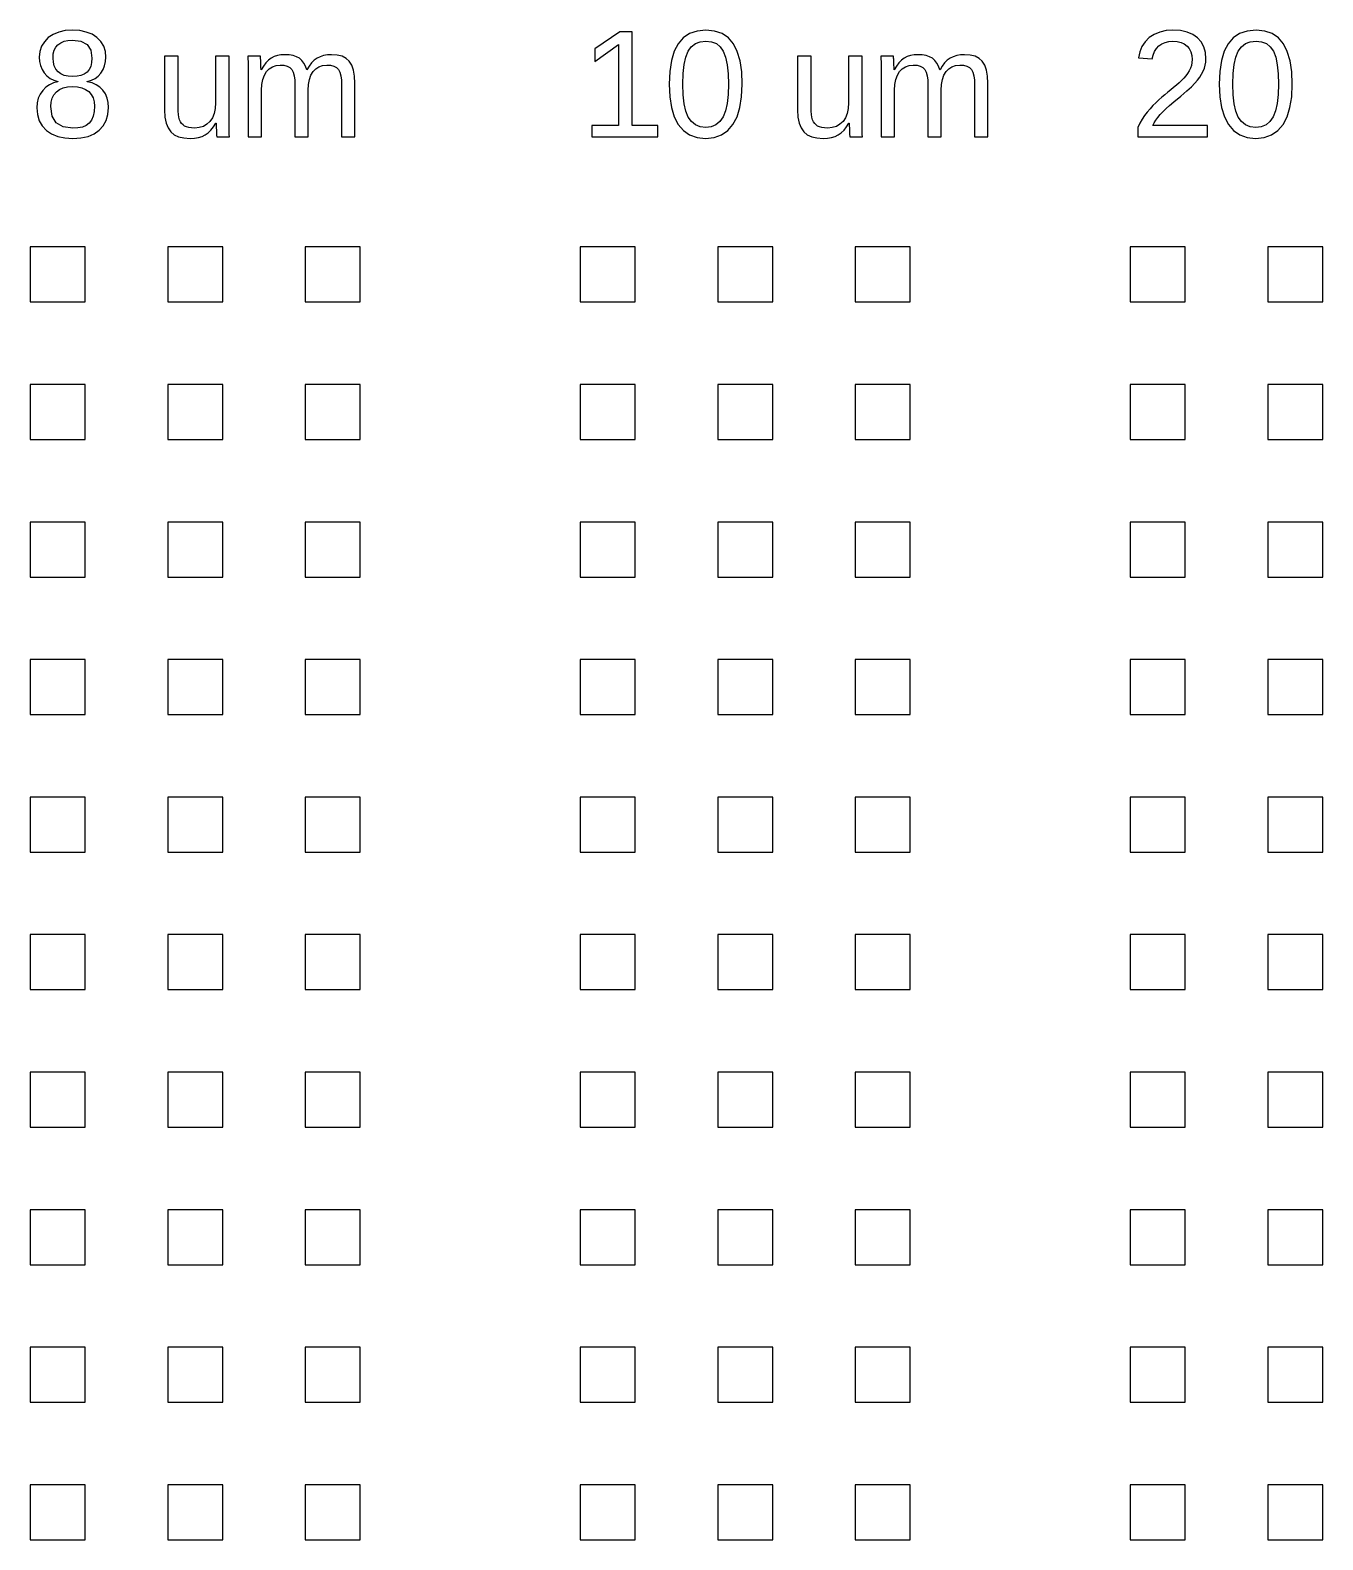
# Model space of a CAD drawing. Header units: metres. Extents: x -21500 to 21500, y -23900 to 23900.
# Drawn here: x -9600 to -4900, y -5800 to -312 of the extents above; entities that cross this region are included whole.
import ezdxf

# ---------------------------------------------------------------- set-up
doc = ezdxf.new("R2010")
doc.units = ezdxf.units.M

msp = doc.modelspace()

# ---------------------------------------------------------------- linework, layer by layer
for p, q in [((-9516.47, -327.328), (-9534.22, -339.196)), ((-9495.93, -318.85), (-9516.47, -327.328)), ((-9472.59, -313.764), (-9495.93, -318.85)), ((-9446.46, -312.068), (-9472.59, -313.764)), ((-9419.73, -313.73), (-9446.46, -312.068)), ((-9395.96, -318.715), (-9419.73, -313.73)), ((-9375.17, -327.023), (-9395.96, -318.715)), ((-9357.34, -338.654), (-9375.17, -327.023)), ((-7456.22, -317.765), (-7546.56, -379.888)), ((-7411.19, -317.765), (-7456.22, -317.765)), ((-7411.19, -658.494), (-7411.19, -317.765)), ((-7202.95, -324.344), (-7226.01, -339.688)), ((-7175.22, -315.137), (-7202.95, -324.344)), ((-7142.82, -312.068), (-7175.22, -315.137)), ((-7111.26, -315.171), (-7142.82, -312.068)), ((-7084.13, -324.479), (-7111.26, -315.171)), ((-7061.41, -339.993), (-7084.13, -324.479)), ((-5513.01, -327.328), (-5530.96, -339.196)), ((-5492.67, -318.85), (-5513.01, -327.328)), ((-5469.95, -313.764), (-5492.67, -318.85)), ((-5444.83, -312.068), (-5469.95, -313.764)), ((-5417.61, -313.772), (-5444.83, -312.068)), ((-5393.72, -318.884), (-5417.61, -313.772)), ((-5373.18, -327.404), (-5393.72, -318.884)), ((-5355.98, -339.332), (-5373.18, -327.404)), ((-5202.95, -324.344), (-5226.01, -339.688)), ((-5175.22, -315.137), (-5202.95, -324.344)), ((-5142.82, -312.068), (-5175.22, -315.137)), ((-5111.26, -315.171), (-5142.82, -312.068)), ((-5084.13, -324.479), (-5111.26, -315.171)), ((-5061.41, -339.993), (-5084.13, -324.479)), ((-9558.73, -370.461), (-9564.86, -389.196)), ((-9548.52, -353.794), (-9558.73, -370.461)), ((-9534.22, -339.196), (-9548.52, -353.794)), ((-9512.48, -384.975), (-9506.84, -373.835)), ((-9506.84, -373.835), (-9498.95, -364.696)), ((-9498.95, -364.696), (-9488.9, -357.575)), ((-9488.9, -357.575), (-9476.8, -352.488)), ((-9476.8, -352.488), (-9462.66, -349.436)), ((-9462.66, -349.436), (-9446.46, -348.419)), ((-9446.46, -348.419), (-9415.36, -352.471)), ((-9415.36, -352.471), (-9393.15, -364.628)), ((-9393.15, -364.628), (-9379.82, -384.89)), ((-9343.04, -353.116), (-9357.34, -338.654)), ((-9332.82, -369.919), (-9343.04, -353.116)), ((-9326.69, -389.061), (-9332.82, -369.919)), ((-7546.56, -426.006), (-7460.29, -364.425)), ((-7546.56, -379.888), (-7546.56, -426.006)), ((-7460.29, -364.425), (-7460.29, -658.494)), ((-7244.42, -361.17), (-7258.48, -388.807)), ((-7226.01, -339.688), (-7244.42, -361.17)), ((-7207.52, -388.298), (-7196.11, -372.275)), ((-7196.11, -372.275), (-7181.52, -360.831)), ((-7181.52, -360.831), (-7163.75, -353.964)), ((-7163.75, -353.964), (-7142.82, -351.675)), ((-7142.82, -351.675), (-7122.4, -353.998)), ((-7122.4, -353.998), (-7105.08, -360.967)), ((-7105.08, -360.967), (-7090.86, -372.581)), ((-7090.86, -372.581), (-7079.75, -388.841)), ((-7043.13, -361.713), (-7061.41, -339.993)), ((-7029.06, -389.519), (-7043.13, -361.713)), ((-5557.44, -371.004), (-5565.42, -390.417)), ((-5545.96, -353.93), (-5557.44, -371.004)), ((-5530.96, -339.196), (-5545.96, -353.93)), ((-5512.27, -389.553), (-5505.3, -378.507)), ((-5505.3, -378.507), (-5496.24, -369.173)), ((-5496.24, -369.173), (-5485.44, -361.755)), ((-5485.44, -361.755), (-5473.28, -356.456)), ((-5473.28, -356.456), (-5459.74, -353.277)), ((-5459.74, -353.277), (-5444.83, -352.217)), ((-5444.83, -352.217), (-5429.31, -353.302)), ((-5429.31, -353.302), (-5415.6, -356.558)), ((-5415.6, -356.558), (-5403.68, -361.983)), ((-5403.68, -361.983), (-5393.56, -369.579)), ((-5393.56, -369.579), (-5385.48, -379.142)), ((-5385.48, -379.142), (-5379.72, -390.468)), ((-5342.39, -354.396), (-5355.98, -339.332)), ((-5332.69, -372.326), (-5342.39, -354.396)), ((-5326.86, -393.121), (-5332.69, -372.326)), ((-5244.42, -361.17), (-5258.48, -388.807)), ((-5226.01, -339.688), (-5244.42, -361.17)), ((-5207.52, -388.298), (-5196.11, -372.275)), ((-5196.11, -372.275), (-5181.52, -360.831)), ((-5181.52, -360.831), (-5163.75, -353.964)), ((-5163.75, -353.964), (-5142.82, -351.675)), ((-5142.82, -351.675), (-5122.4, -353.998)), ((-5122.4, -353.998), (-5105.08, -360.967)), ((-5105.08, -360.967), (-5090.86, -372.581)), ((-5090.86, -372.581), (-5079.75, -388.841)), ((-5043.13, -361.713), (-5061.41, -339.993)), ((-5029.06, -389.519), (-5043.13, -361.713)), ((-9564.86, -389.196), (-9566.9, -410)), ((-9566.9, -410), (-9565.78, -425.887)), ((-9565.78, -425.887), (-9562.39, -440.723)), ((-9516.99, -413.256), (-9515.86, -398.115)), ((-9515.83, -428.694), (-9516.99, -413.256)), ((-9515.86, -398.115), (-9512.48, -384.975)), ((-9512.34, -442.181), (-9515.83, -428.694)), ((-9376.51, -429.796), (-9379.89, -443.877)), ((-9379.82, -384.89), (-9375.38, -413.256)), ((-9375.38, -413.256), (-9376.51, -429.796)), ((-9329.19, -441.266), (-9325.79, -426.43)), ((-9324.65, -410.543), (-9326.69, -389.061)), ((-9325.79, -426.43), (-9324.65, -410.543)), ((-9062.35, -406.474), (-9111.45, -406.474)), ((-9111.45, -406.474), (-9111.45, -602.067)), ((-9062.35, -592.573), (-9062.35, -406.474)), ((-8877.07, -406.474), (-8925.9, -406.474)), ((-8925.9, -406.474), (-8925.9, -576.567)), ((-8877.07, -637.334), (-8877.07, -406.474)), ((-8762.79, -406.474), (-8808.91, -406.474)), ((-8808.91, -406.474), (-8808.2, -414.663)), ((-8808.2, -414.663), (-8807.69, -427.837)), ((-8807.69, -427.837), (-8807.38, -445.996)), ((-8762.65, -407.44), (-8762.79, -406.474)), ((-8762.52, -408.983), (-8762.65, -407.44)), ((-8762.38, -411.102), (-8762.52, -408.983)), ((-8762.25, -413.798), (-8762.38, -411.102)), ((-8762.1, -416.892), (-8762.25, -413.798)), ((-8761.94, -420.207), (-8762.1, -416.892)), ((-8761.76, -423.742), (-8761.94, -420.207)), ((-8761.57, -427.498), (-8761.76, -423.742)), ((-8761.36, -432.22), (-8761.57, -427.498)), ((-8761.13, -438.654), (-8761.36, -432.22)), ((-8760.88, -446.801), (-8761.13, -438.654)), ((-8742.92, -430.211), (-8751.65, -442.249)), ((-8733.61, -420.546), (-8742.92, -430.211)), ((-8723.73, -413.256), (-8733.61, -420.546)), ((-8712.99, -407.915), (-8723.73, -413.256)), ((-8701.14, -404.1), (-8712.99, -407.915)), ((-8705.96, -440.248), (-8691.17, -438.756)), ((-8688.17, -401.811), (-8701.14, -404.1)), ((-8691.17, -438.756), (-8677.15, -439.773)), ((-8674.08, -401.048), (-8688.17, -401.811)), ((-8658.27, -401.879), (-8674.08, -401.048)), ((-8644.21, -404.371), (-8658.27, -401.879)), ((-8631.89, -408.525), (-8644.21, -404.371)), ((-8621.32, -414.341), (-8631.89, -408.525)), ((-8612.36, -421.971), (-8621.32, -414.341)), ((-8604.87, -431.568), (-8612.36, -421.971)), ((-8598.86, -443.131), (-8604.87, -431.568)), ((-8576.72, -431.228), (-8585.52, -442.91)), ((-8567.14, -421.615), (-8576.72, -431.228)), ((-8556.75, -414.07), (-8567.14, -421.615)), ((-8545.4, -408.373), (-8556.75, -414.07)), ((-8532.91, -404.304), (-8545.4, -408.373)), ((-8536.74, -440.24), (-8521.62, -438.756)), ((-8519.29, -401.862), (-8532.91, -404.304)), ((-8521.62, -438.756), (-8507.6, -439.773)), ((-8504.53, -401.048), (-8519.29, -401.862)), ((-8483.8, -402.557), (-8504.53, -401.048)), ((-8466.11, -407.084), (-8483.8, -402.557)), ((-8451.45, -414.629), (-8466.11, -407.084)), ((-8439.83, -425.192), (-8451.45, -414.629)), ((-8430.99, -439.197), (-8439.83, -425.192)), ((-7268.53, -422.615), (-7274.56, -462.595)), ((-7258.48, -388.807), (-7268.53, -422.615)), ((-7225.96, -469.784), (-7222.27, -436.722)), ((-7222.27, -436.722), (-7216.13, -409.56)), ((-7216.13, -409.56), (-7207.52, -388.298)), ((-7079.75, -388.841), (-7071.38, -410.272)), ((-7071.38, -410.272), (-7065.41, -437.4)), ((-7065.41, -437.4), (-7061.82, -470.225)), ((-7019.02, -423.294), (-7029.06, -389.519)), ((-7012.99, -463.036), (-7019.02, -423.294)), ((-6760.62, -406.474), (-6809.72, -406.474)), ((-6809.72, -406.474), (-6809.72, -602.067)), ((-6760.62, -592.573), (-6760.62, -406.474)), ((-6575.33, -406.474), (-6624.16, -406.474)), ((-6624.16, -406.474), (-6624.16, -576.567)), ((-6575.33, -637.334), (-6575.33, -406.474)), ((-6461.06, -406.474), (-6507.18, -406.474)), ((-6507.18, -406.474), (-6506.46, -414.663)), ((-6506.46, -414.663), (-6505.95, -427.837)), ((-6505.95, -427.837), (-6505.65, -445.996)), ((-6460.92, -407.44), (-6461.06, -406.474)), ((-6460.79, -408.983), (-6460.92, -407.44)), ((-6460.65, -411.102), (-6460.79, -408.983)), ((-6460.52, -413.798), (-6460.65, -411.102)), ((-6460.37, -416.892), (-6460.52, -413.798)), ((-6460.21, -420.207), (-6460.37, -416.892)), ((-6460.03, -423.742), (-6460.21, -420.207)), ((-6459.84, -427.498), (-6460.03, -423.742)), ((-6459.62, -432.22), (-6459.84, -427.498)), ((-6459.4, -438.654), (-6459.62, -432.22)), ((-6459.15, -446.801), (-6459.4, -438.654)), ((-6441.19, -430.211), (-6449.92, -442.249)), ((-6431.88, -420.546), (-6441.19, -430.211)), ((-6421.99, -413.256), (-6431.88, -420.546)), ((-6411.26, -407.915), (-6421.99, -413.256)), ((-6399.41, -404.1), (-6411.26, -407.915)), ((-6404.22, -440.248), (-6389.44, -438.756)), ((-6386.44, -401.811), (-6399.41, -404.1)), ((-6389.44, -438.756), (-6375.42, -439.773)), ((-6372.35, -401.048), (-6386.44, -401.811)), ((-6356.54, -401.879), (-6372.35, -401.048)), ((-6342.47, -404.371), (-6356.54, -401.879)), ((-6330.16, -408.525), (-6342.47, -404.371)), ((-6319.58, -414.341), (-6330.16, -408.525)), ((-6310.62, -421.971), (-6319.58, -414.341)), ((-6303.14, -431.568), (-6310.62, -421.971)), ((-6297.13, -443.131), (-6303.14, -431.568)), ((-6274.99, -431.228), (-6283.78, -442.91)), ((-6265.4, -421.615), (-6274.99, -431.228)), ((-6255.02, -414.07), (-6265.4, -421.615)), ((-6243.67, -408.373), (-6255.02, -414.07)), ((-6231.18, -404.304), (-6243.67, -408.373)), ((-6235, -440.24), (-6219.89, -438.756)), ((-6217.56, -401.862), (-6231.18, -404.304)), ((-6219.89, -438.756), (-6205.87, -439.773)), ((-6202.8, -401.048), (-6217.56, -401.862)), ((-6182.07, -402.557), (-6202.8, -401.048)), ((-6164.38, -407.084), (-6182.07, -402.557)), ((-6149.72, -414.629), (-6164.38, -407.084)), ((-6138.1, -425.192), (-6149.72, -414.629)), ((-6129.26, -439.197), (-6138.1, -425.192)), ((-5565.42, -390.417), (-5569.89, -412.171)), ((-5569.89, -412.171), (-5519.97, -416.782)), ((-5519.97, -416.782), (-5517.17, -402.311)), ((-5517.17, -402.311), (-5512.27, -389.553)), ((-5379.72, -390.468), (-5376.26, -403.557)), ((-5375.78, -429.77), (-5377.79, -440.519)), ((-5376.26, -403.557), (-5375.11, -418.41)), ((-5375.11, -418.41), (-5375.78, -429.77)), ((-5330.64, -449.997), (-5327.46, -438.959)), ((-5327.46, -438.959), (-5325.56, -427.888)), ((-5324.92, -416.782), (-5326.86, -393.121)), ((-5325.56, -427.888), (-5324.92, -416.782)), ((-5268.53, -422.615), (-5274.56, -462.595)), ((-5258.48, -388.807), (-5268.53, -422.615)), ((-5225.96, -469.784), (-5222.27, -436.722)), ((-5222.27, -436.722), (-5216.13, -409.56)), ((-5216.13, -409.56), (-5207.52, -388.298)), ((-5079.75, -388.841), (-5071.38, -410.272)), ((-5071.38, -410.272), (-5065.41, -437.4)), ((-5065.41, -437.4), (-5061.82, -470.225)), ((-5019.02, -423.294), (-5029.06, -389.519)), ((-5012.99, -463.036), (-5019.02, -423.294)), ((-9562.39, -440.723), (-9556.76, -454.507)), ((-9556.76, -454.507), (-9548.86, -467.241)), ((-9548.86, -467.241), (-9539.02, -478.38)), ((-9539.02, -478.38), (-9527.53, -487.384)), ((-9527.53, -487.384), (-9514.4, -494.25)), ((-9506.54, -453.719), (-9512.34, -442.181)), ((-9498.41, -463.307), (-9506.54, -453.719)), ((-9488.16, -470.843), (-9498.41, -463.307)), ((-9475.99, -476.227), (-9488.16, -470.843)), ((-9461.91, -479.456), (-9475.99, -476.227)), ((-9445.91, -480.533), (-9461.91, -479.456)), ((-9429.71, -479.541), (-9445.91, -480.533)), ((-9415.56, -476.566), (-9429.71, -479.541)), ((-9403.47, -471.607), (-9415.56, -476.566)), ((-9393.42, -464.664), (-9403.47, -471.607)), ((-9385.53, -455.5), (-9393.42, -464.664)), ((-9379.89, -443.877), (-9385.53, -455.5)), ((-9377.57, -494.183), (-9364.32, -487.655)), ((-9364.32, -487.655), (-9352.74, -478.856)), ((-9352.74, -478.856), (-9342.83, -467.784)), ((-9342.83, -467.784), (-9334.87, -455.05)), ((-9334.87, -455.05), (-9329.19, -441.266)), ((-8807.38, -445.996), (-8807.28, -469.14)), ((-8807.28, -469.14), (-8807.28, -700)), ((-8760.62, -456.661), (-8760.88, -446.801)), ((-8759.81, -456.661), (-8760.62, -456.661)), ((-8751.65, -442.249), (-8759.81, -456.661)), ((-8757.58, -509.425), (-8754.18, -491.385)), ((-8754.18, -491.385), (-8748.5, -475.786)), ((-8748.5, -475.786), (-8740.54, -462.629)), ((-8740.54, -462.629), (-8730.64, -452.185)), ((-8730.64, -452.185), (-8719.11, -444.724)), ((-8719.11, -444.724), (-8705.96, -440.248)), ((-8677.15, -439.773), (-8665.47, -442.825)), ((-8665.47, -442.825), (-8656.13, -447.912)), ((-8656.13, -447.912), (-8649.12, -455.033)), ((-8649.12, -455.033), (-8644.02, -464.816)), ((-8644.02, -464.816), (-8640.37, -477.889)), ((-8640.37, -477.889), (-8638.19, -494.25)), ((-8594.32, -456.661), (-8598.86, -443.131)), ((-8593.51, -456.661), (-8594.32, -456.661)), ((-8585.52, -442.91), (-8593.51, -456.661)), ((-8588.06, -509.315), (-8584.73, -491.215)), ((-8584.73, -491.215), (-8579.17, -475.608)), ((-8579.17, -475.608), (-8571.4, -462.493)), ((-8571.4, -462.493), (-8561.63, -452.108)), ((-8561.63, -452.108), (-8550.07, -444.69)), ((-8550.07, -444.69), (-8536.74, -440.24)), ((-8507.6, -439.773), (-8495.92, -442.825)), ((-8495.92, -442.825), (-8486.57, -447.912)), ((-8486.57, -447.912), (-8479.57, -455.033)), ((-8479.57, -455.033), (-8474.47, -464.816)), ((-8474.47, -464.816), (-8470.82, -477.889)), ((-8470.82, -477.889), (-8468.64, -494.25)), ((-8424.67, -457.068), (-8430.99, -439.197)), ((-8420.88, -478.804), (-8424.67, -457.068)), ((-8419.62, -504.406), (-8420.88, -478.804)), ((-7274.56, -462.595), (-7276.56, -508.747)), ((-7227.19, -508.747), (-7225.96, -469.784)), ((-7061.82, -470.225), (-7060.63, -508.747)), ((-7010.98, -508.747), (-7012.99, -463.036)), ((-6505.65, -445.996), (-6505.55, -469.14)), ((-6505.55, -469.14), (-6505.55, -700)), ((-6458.89, -456.661), (-6459.15, -446.801)), ((-6458.07, -456.661), (-6458.89, -456.661)), ((-6449.92, -442.249), (-6458.07, -456.661)), ((-6455.85, -509.425), (-6452.44, -491.385)), ((-6452.44, -491.385), (-6446.76, -475.786)), ((-6446.76, -475.786), (-6438.81, -462.629)), ((-6438.81, -462.629), (-6428.91, -452.185)), ((-6428.91, -452.185), (-6417.38, -444.724)), ((-6417.38, -444.724), (-6404.22, -440.248)), ((-6375.42, -439.773), (-6363.74, -442.825)), ((-6363.74, -442.825), (-6354.39, -447.912)), ((-6354.39, -447.912), (-6347.39, -455.033)), ((-6347.39, -455.033), (-6342.29, -464.816)), ((-6342.29, -464.816), (-6338.64, -477.889)), ((-6338.64, -477.889), (-6336.45, -494.25)), ((-6292.59, -456.661), (-6297.13, -443.131)), ((-6291.78, -456.661), (-6292.59, -456.661)), ((-6283.78, -442.91), (-6291.78, -456.661)), ((-6286.33, -509.315), (-6283, -491.215)), ((-6283, -491.215), (-6277.44, -475.608)), ((-6277.44, -475.608), (-6269.67, -462.493)), ((-6269.67, -462.493), (-6259.89, -452.108)), ((-6259.89, -452.108), (-6248.34, -444.69)), ((-6248.34, -444.69), (-6235, -440.24)), ((-6205.87, -439.773), (-6194.18, -442.825)), ((-6194.18, -442.825), (-6184.84, -447.912)), ((-6184.84, -447.912), (-6177.84, -455.033)), ((-6177.84, -455.033), (-6172.74, -464.816)), ((-6172.74, -464.816), (-6169.09, -477.889)), ((-6169.09, -477.889), (-6166.9, -494.25)), ((-6122.94, -457.068), (-6129.26, -439.197)), ((-6119.15, -478.804), (-6122.94, -457.068)), ((-6117.89, -504.406), (-6119.15, -478.804)), ((-5405.64, -486.942), (-5413.9, -495.454)), ((-5398.2, -478.227), (-5405.64, -486.942)), ((-5391.6, -469.309), (-5398.2, -478.227)), ((-5385.82, -460.187), (-5391.6, -469.309)), ((-5381.14, -450.658), (-5385.82, -460.187)), ((-5377.79, -440.519), (-5381.14, -450.658)), ((-5355.92, -493.962), (-5347.74, -482.975)), ((-5347.74, -482.975), (-5340.8, -471.988)), ((-5340.8, -471.988), (-5335.09, -461.001)), ((-5335.09, -461.001), (-5330.64, -449.997)), ((-5274.56, -462.595), (-5276.56, -508.747)), ((-5227.19, -508.747), (-5225.96, -469.784)), ((-5061.82, -470.225), (-5060.63, -508.747)), ((-5010.98, -508.747), (-5012.99, -463.036)), ((-9563.8, -544.488), (-9570.5, -559.476)), ((-9554.43, -530.992), (-9563.8, -544.488)), ((-9542.96, -519.496), (-9554.43, -530.992)), ((-9530.01, -510.51), (-9542.96, -519.496)), ((-9515.56, -504.033), (-9530.01, -510.51)), ((-9520.18, -559.578), (-9513.65, -547.159)), ((-9499.63, -500.066), (-9515.56, -504.033)), ((-9514.4, -494.25), (-9499.63, -498.981)), ((-9513.65, -547.159), (-9504.51, -536.553)), ((-9504.51, -536.553), (-9493.05, -528.067)), ((-9499.63, -498.981), (-9499.63, -500.066)), ((-9493.05, -528.067), (-9479.55, -522.005)), ((-9479.55, -522.005), (-9464.02, -518.368)), ((-9464.02, -518.368), (-9446.46, -517.156)), ((-9446.46, -517.156), (-9428.4, -518.284)), ((-9428.4, -518.284), (-9412.48, -521.666)), ((-9412.48, -521.666), (-9398.69, -527.304)), ((-9398.69, -527.304), (-9387.04, -535.197)), ((-9392.47, -498.438), (-9377.57, -494.183)), ((-9392.47, -499.523), (-9392.47, -498.438)), ((-9375.18, -503.702), (-9392.47, -499.523)), ((-9387.04, -535.197), (-9377.79, -545.311)), ((-9377.79, -545.311), (-9371.17, -557.612)), ((-9359.92, -510.273), (-9375.18, -503.702)), ((-9346.69, -519.233), (-9359.92, -510.273)), ((-9335.5, -530.585), (-9346.69, -519.233)), ((-9326.6, -543.92), (-9335.5, -530.585)), ((-9320.24, -558.832), (-9326.6, -543.92)), ((-8758.72, -529.907), (-8757.58, -509.425)), ((-8758.72, -700), (-8758.72, -529.907)), ((-8638.19, -494.25), (-8637.46, -513.901)), ((-8637.46, -513.901), (-8637.46, -700)), ((-8589.17, -529.907), (-8588.06, -509.315)), ((-8589.17, -700), (-8589.17, -529.907)), ((-8468.64, -494.25), (-8467.91, -513.901)), ((-8467.91, -513.901), (-8467.91, -700)), ((-8419.62, -700), (-8419.62, -504.406)), ((-7276.56, -508.747), (-7274.5, -554.017)), ((-7225.95, -546.709), (-7227.19, -508.747)), ((-7222.21, -579.212), (-7225.95, -546.709)), ((-7061.88, -546.048), (-7065.64, -578.195)), ((-7060.63, -508.747), (-7061.88, -546.048)), ((-7013.09, -553.797), (-7010.98, -508.747)), ((-6456.99, -529.907), (-6455.85, -509.425)), ((-6456.99, -700), (-6456.99, -529.907)), ((-6336.45, -494.25), (-6335.73, -513.901)), ((-6335.73, -513.901), (-6335.73, -700)), ((-6287.44, -529.907), (-6286.33, -509.315)), ((-6287.44, -700), (-6287.44, -529.907)), ((-6166.9, -494.25), (-6166.17, -513.901)), ((-6166.17, -513.901), (-6166.17, -700)), ((-6117.89, -700), (-6117.89, -504.406)), ((-5474.5, -546.624), (-5485.41, -555.924)), ((-5463.64, -537.681), (-5474.5, -546.624)), ((-5452.83, -529.093), (-5463.64, -537.681)), ((-5442.31, -520.683), (-5452.83, -529.093)), ((-5432.31, -512.273), (-5442.31, -520.683)), ((-5422.84, -503.864), (-5432.31, -512.273)), ((-5413.9, -495.454), (-5422.84, -503.864)), ((-5416.05, -551.49), (-5394.57, -532.959)), ((-5394.57, -532.959), (-5377.67, -517.445)), ((-5377.67, -517.445), (-5365.34, -504.949)), ((-5365.34, -504.949), (-5355.92, -493.962)), ((-5276.56, -508.747), (-5274.5, -554.017)), ((-5225.95, -546.709), (-5227.19, -508.747)), ((-5222.21, -579.212), (-5225.95, -546.709)), ((-5061.88, -546.048), (-5065.64, -578.195)), ((-5060.63, -508.747), (-5061.88, -546.048)), ((-5013.09, -553.797), (-5010.98, -508.747)), ((-9574.52, -575.957), (-9575.86, -593.929)), ((-9575.86, -593.929), (-9573.69, -619.124)), ((-9570.5, -559.476), (-9574.52, -575.957)), ((-9525.4, -589.86), (-9524.09, -573.812)), ((-9520.36, -624.398), (-9525.4, -589.86)), ((-9524.09, -573.812), (-9520.18, -559.578)), ((-9371.17, -557.612), (-9367.21, -572.1)), ((-9367.21, -572.1), (-9365.88, -588.775)), ((-9365.88, -588.775), (-9367.1, -608.248)), ((-9316.43, -575.32), (-9320.24, -558.832)), ((-9317.26, -618.378), (-9315.16, -593.386)), ((-9315.16, -593.386), (-9316.43, -575.32)), ((-9111.45, -602.067), (-9110.06, -627.78)), ((-9062, -606.273), (-9062.35, -592.573)), ((-8927.17, -596.828), (-8930.98, -614.75)), ((-8925.9, -576.567), (-8927.17, -596.828)), ((-7274.5, -554.017), (-7268.29, -593.523)), ((-7268.29, -593.523), (-7257.95, -627.263)), ((-7215.98, -606.255), (-7222.21, -579.212)), ((-7065.64, -578.195), (-7071.92, -605.187)), ((-7029.98, -626.907), (-7019.42, -593.183)), ((-7019.42, -593.183), (-7013.09, -553.797)), ((-6809.72, -602.067), (-6808.32, -627.78)), ((-6760.26, -606.273), (-6760.62, -592.573)), ((-6625.44, -596.828), (-6629.25, -614.75)), ((-6624.16, -576.567), (-6625.44, -596.828)), ((-5528.19, -597.676), (-5538.28, -609.528)), ((-5517.84, -586.401), (-5528.19, -597.676)), ((-5507.23, -575.702), (-5517.84, -586.401)), ((-5496.37, -565.58), (-5507.23, -575.702)), ((-5485.41, -555.924), (-5496.37, -565.58)), ((-5481.74, -608.468), (-5470.12, -597.286)), ((-5470.12, -597.286), (-5456.92, -585.477)), ((-5456.92, -585.477), (-5442.11, -573.04)), ((-5442.11, -573.04), (-5416.05, -551.49)), ((-5274.5, -554.017), (-5268.29, -593.523)), ((-5268.29, -593.523), (-5257.95, -627.263)), ((-5215.98, -606.255), (-5222.21, -579.212)), ((-5065.64, -578.195), (-5071.92, -605.187)), ((-5029.98, -626.907), (-5019.42, -593.183)), ((-5019.42, -593.183), (-5013.09, -553.797)), ((-9573.69, -619.124), (-9567.21, -641.268)), ((-9567.21, -641.268), (-9556.4, -660.359)), ((-9505.26, -649.067), (-9520.36, -624.398)), ((-9480.08, -663.869), (-9505.26, -649.067)), ((-9396.45, -658.045), (-9410.04, -664.022)), ((-9385.42, -649.678), (-9396.45, -658.045)), ((-9376.87, -638.699), (-9385.42, -649.678)), ((-9370.77, -624.889), (-9376.87, -638.699)), ((-9367.1, -608.248), (-9370.77, -624.889)), ((-9334.08, -659.613), (-9323.56, -640.454)), ((-9323.56, -640.454), (-9317.26, -618.378)), ((-9110.06, -627.78), (-9105.86, -649.576)), ((-9105.86, -649.576), (-9098.86, -667.455)), ((-9060.93, -618.345), (-9062, -606.273)), ((-9059.15, -628.789), (-9060.93, -618.345)), ((-9056.66, -637.606), (-9059.15, -628.789)), ((-9053.38, -645.049), (-9056.66, -637.606)), ((-9049.26, -651.373), (-9053.38, -645.049)), ((-9044.29, -656.579), (-9049.26, -651.373)), ((-9038.48, -660.665), (-9044.29, -656.579)), ((-8957.35, -654.137), (-8970.32, -661.682)), ((-8946.24, -643.574), (-8957.35, -654.137)), ((-8937.34, -630.332), (-8946.24, -643.574)), ((-8930.98, -614.75), (-8937.34, -630.332)), ((-8933.28, -663.894), (-8924.54, -649.813)), ((-8924.54, -649.813), (-8923.73, -649.813)), ((-8923.73, -649.813), (-8923.46, -659.672)), ((-8876.97, -660.478), (-8877.07, -637.334)), ((-7460.29, -658.494), (-7557.68, -658.494)), ((-7557.68, -658.494), (-7557.68, -700)), ((-7318.14, -658.494), (-7411.19, -658.494)), ((-7318.14, -700), (-7318.14, -658.494)), ((-7257.95, -627.263), (-7243.47, -655.239)), ((-7243.47, -655.239), (-7224.87, -677.196)), ((-7207.25, -627.839), (-7215.98, -606.255)), ((-7195.82, -644.336), (-7207.25, -627.839)), ((-7181.45, -656.12), (-7195.82, -644.336)), ((-7164.14, -663.19), (-7181.45, -656.12)), ((-7106.54, -655.917), (-7123.78, -663.139)), ((-7092.18, -643.878), (-7106.54, -655.917)), ((-7080.7, -627.025), (-7092.18, -643.878)), ((-7071.92, -605.187), (-7080.7, -627.025)), ((-7063.65, -677.043), (-7044.76, -654.968)), ((-7044.76, -654.968), (-7029.98, -626.907)), ((-6808.32, -627.78), (-6804.13, -649.576)), ((-6804.13, -649.576), (-6797.13, -667.455)), ((-6759.2, -618.345), (-6760.26, -606.273)), ((-6757.42, -628.789), (-6759.2, -618.345)), ((-6754.92, -637.606), (-6757.42, -628.789)), ((-6751.65, -645.049), (-6754.92, -637.606)), ((-6747.53, -651.373), (-6751.65, -645.049)), ((-6742.56, -656.579), (-6747.53, -651.373)), ((-6736.75, -660.665), (-6742.56, -656.579)), ((-6655.62, -654.137), (-6668.59, -661.682)), ((-6644.51, -643.574), (-6655.62, -654.137)), ((-6635.61, -630.332), (-6644.51, -643.574)), ((-6629.25, -614.75), (-6635.61, -630.332)), ((-6631.55, -663.894), (-6622.81, -649.813)), ((-6622.81, -649.813), (-6621.99, -649.813)), ((-6621.99, -649.813), (-6621.73, -659.672)), ((-6575.23, -660.478), (-6575.33, -637.334)), ((-5564.76, -650.143), (-5572.06, -665.547)), ((-5556.7, -635.672), (-5564.76, -650.143)), ((-5547.87, -622.134), (-5556.7, -635.672)), ((-5538.28, -609.528), (-5547.87, -622.134)), ((-5518.34, -658.494), (-5513.63, -648.906)), ((-5318.95, -658.494), (-5518.34, -658.494)), ((-5513.63, -648.906), (-5507.63, -639.131)), ((-5507.63, -639.131), (-5500.34, -629.17)), ((-5500.34, -629.17), (-5491.76, -619.023)), ((-5491.76, -619.023), (-5481.74, -608.468)), ((-5318.95, -700), (-5318.95, -658.494)), ((-5257.95, -627.263), (-5243.47, -655.239)), ((-5243.47, -655.239), (-5224.87, -677.196)), ((-5207.25, -627.839), (-5215.98, -606.255)), ((-5195.82, -644.336), (-5207.25, -627.839)), ((-5181.45, -656.12), (-5195.82, -644.336)), ((-5164.14, -663.19), (-5181.45, -656.12)), ((-5106.54, -655.917), (-5123.78, -663.139)), ((-5092.18, -643.878), (-5106.54, -655.917)), ((-5080.7, -627.025), (-5092.18, -643.878)), ((-5071.92, -605.187), (-5080.7, -627.025)), ((-5063.65, -677.043), (-5044.76, -654.968)), ((-5044.76, -654.968), (-5029.98, -626.907)), ((-9556.4, -660.359), (-9541.27, -676.399)), ((-9541.27, -676.399), (-9522.3, -689.098)), ((-9522.3, -689.098), (-9500, -698.169)), ((-9500, -698.169), (-9474.35, -703.612)), ((-9444.83, -668.803), (-9480.08, -663.869)), ((-9474.35, -703.612), (-9445.37, -705.426)), ((-9445.37, -705.426), (-9415.73, -703.578)), ((-9426.16, -667.608), (-9444.83, -668.803)), ((-9410.04, -664.022), (-9426.16, -667.608)), ((-9415.73, -703.578), (-9389.76, -698.034)), ((-9389.76, -698.034), (-9367.44, -688.793)), ((-9367.44, -688.793), (-9348.79, -675.856)), ((-9348.79, -675.856), (-9334.08, -659.613)), ((-9098.86, -667.455), (-9089.07, -681.418)), ((-9089.07, -681.418), (-9076.26, -691.922)), ((-9076.26, -691.922), (-9060.22, -699.424)), ((-9060.22, -699.424), (-9040.93, -703.925)), ((-9040.93, -703.925), (-9018.4, -705.426)), ((-9031.51, -663.751), (-9038.48, -660.665)), ((-9023.08, -665.955), (-9031.51, -663.751)), ((-9013.2, -667.277), (-9023.08, -665.955)), ((-9018.4, -705.426), (-9002.66, -704.638)), ((-9001.86, -667.718), (-9013.2, -667.277)), ((-9002.66, -704.638), (-8988.26, -702.272)), ((-8985.16, -666.209), (-9001.86, -667.718)), ((-8988.26, -702.272), (-8975.19, -698.33)), ((-8970.32, -661.682), (-8985.16, -666.209)), ((-8975.19, -698.33), (-8963.47, -692.811)), ((-8963.47, -692.811), (-8952.75, -685.393)), ((-8952.75, -685.393), (-8942.68, -675.754)), ((-8942.68, -675.754), (-8933.28, -663.894)), ((-8923.46, -659.672), (-8923.22, -667.819)), ((-8923.22, -667.819), (-8922.99, -674.254)), ((-8922.99, -674.254), (-8922.78, -678.976)), ((-8922.78, -678.976), (-8922.58, -682.731)), ((-8922.58, -682.731), (-8922.41, -686.267)), ((-8922.41, -686.267), (-8922.24, -689.581)), ((-8922.24, -689.581), (-8922.1, -692.676)), ((-8922.1, -692.676), (-8921.96, -695.372)), ((-8921.96, -695.372), (-8921.83, -697.491)), ((-8921.83, -697.491), (-8921.69, -699.034)), ((-8921.69, -699.034), (-8921.56, -700)), ((-8921.56, -700), (-8875.44, -700)), ((-8876.66, -678.637), (-8876.97, -660.478)), ((-8876.15, -691.811), (-8876.66, -678.637)), ((-8875.44, -700), (-8876.15, -691.811)), ((-8807.28, -700), (-8758.72, -700)), ((-8637.46, -700), (-8589.17, -700)), ((-8467.91, -700), (-8419.62, -700)), ((-7557.68, -700), (-7318.14, -700)), ((-7224.87, -677.196), (-7202.17, -692.879)), ((-7202.17, -692.879), (-7175.36, -702.289)), ((-7175.36, -702.289), (-7144.45, -705.426)), ((-7143.91, -665.547), (-7164.14, -663.19)), ((-7144.45, -705.426), (-7113.5, -702.272)), ((-7123.78, -663.139), (-7143.91, -665.547)), ((-7113.5, -702.272), (-7086.57, -692.812)), ((-7086.57, -692.812), (-7063.65, -677.043)), ((-6797.13, -667.455), (-6787.34, -681.418)), ((-6787.34, -681.418), (-6774.53, -691.922)), ((-6774.53, -691.922), (-6758.48, -699.424)), ((-6758.48, -699.424), (-6739.2, -703.925)), ((-6739.2, -703.925), (-6716.67, -705.426)), ((-6729.78, -663.751), (-6736.75, -660.665)), ((-6721.35, -665.955), (-6729.78, -663.751)), ((-6711.47, -667.277), (-6721.35, -665.955)), ((-6716.67, -705.426), (-6700.93, -704.638)), ((-6700.12, -667.718), (-6711.47, -667.277)), ((-6700.93, -704.638), (-6686.53, -702.272)), ((-6683.42, -666.209), (-6700.12, -667.718)), ((-6686.53, -702.272), (-6673.46, -698.33)), ((-6668.59, -661.682), (-6683.42, -666.209)), ((-6673.46, -698.33), (-6661.74, -692.811)), ((-6661.74, -692.811), (-6651.01, -685.393)), ((-6651.01, -685.393), (-6640.95, -675.754)), ((-6640.95, -675.754), (-6631.55, -663.894)), ((-6621.73, -659.672), (-6621.49, -667.819)), ((-6621.49, -667.819), (-6621.26, -674.254)), ((-6621.26, -674.254), (-6621.05, -678.976)), ((-6621.05, -678.976), (-6620.85, -682.731)), ((-6620.85, -682.731), (-6620.67, -686.267)), ((-6620.67, -686.267), (-6620.51, -689.581)), ((-6620.51, -689.581), (-6620.37, -692.676)), ((-6620.37, -692.676), (-6620.23, -695.372)), ((-6620.23, -695.372), (-6620.1, -697.491)), ((-6620.1, -697.491), (-6619.96, -699.034)), ((-6619.96, -699.034), (-6619.82, -700)), ((-6619.82, -700), (-6573.71, -700)), ((-6574.93, -678.637), (-6575.23, -660.478)), ((-6574.42, -691.811), (-6574.93, -678.637)), ((-6573.71, -700), (-6574.42, -691.811)), ((-6505.55, -700), (-6456.99, -700)), ((-6335.73, -700), (-6287.44, -700)), ((-6166.17, -700), (-6117.89, -700)), ((-5572.06, -665.547), (-5572.06, -700)), ((-5572.06, -700), (-5318.95, -700)), ((-5224.87, -677.196), (-5202.17, -692.879)), ((-5202.17, -692.879), (-5175.36, -702.289)), ((-5175.36, -702.289), (-5144.45, -705.426)), ((-5143.91, -665.547), (-5164.14, -663.19)), ((-5144.45, -705.426), (-5113.5, -702.272)), ((-5123.78, -663.139), (-5143.91, -665.547)), ((-5113.5, -702.272), (-5086.57, -692.812)), ((-5086.57, -692.812), (-5063.65, -677.043)), ((-9400, -1100), (-9600, -1100)), ((-9600, -1100), (-9600, -1300)), ((-9400, -1300), (-9400, -1100)), ((-8900, -1100), (-9100, -1100)), ((-9100, -1100), (-9100, -1300)), ((-8900, -1300), (-8900, -1100)), ((-8400, -1100), (-8600, -1100)), ((-8600, -1100), (-8600, -1300)), ((-8400, -1300), (-8400, -1100)), ((-7400, -1100), (-7600, -1100)), ((-7600, -1100), (-7600, -1300)), ((-7400, -1300), (-7400, -1100)), ((-6900, -1100), (-7100, -1100)), ((-7100, -1100), (-7100, -1300)), ((-6900, -1300), (-6900, -1100)), ((-6400, -1100), (-6600, -1100)), ((-6600, -1100), (-6600, -1300)), ((-6400, -1300), (-6400, -1100)), ((-5400, -1100), (-5600, -1100)), ((-5600, -1100), (-5600, -1300)), ((-5400, -1300), (-5400, -1100)), ((-4900, -1100), (-5100, -1100)), ((-5100, -1100), (-5100, -1300)), ((-4900, -1300), (-4900, -1100)), ((-9600, -1300), (-9400, -1300)), ((-9100, -1300), (-8900, -1300)), ((-8600, -1300), (-8400, -1300)), ((-7600, -1300), (-7400, -1300)), ((-7100, -1300), (-6900, -1300)), ((-6600, -1300), (-6400, -1300)), ((-5600, -1300), (-5400, -1300)), ((-5100, -1300), (-4900, -1300)), ((-9400, -1600), (-9600, -1600)), ((-9600, -1600), (-9600, -1800)), ((-9400, -1800), (-9400, -1600)), ((-8900, -1600), (-9100, -1600)), ((-9100, -1600), (-9100, -1800)), ((-8900, -1800), (-8900, -1600)), ((-8400, -1600), (-8600, -1600)), ((-8600, -1600), (-8600, -1800)), ((-8400, -1800), (-8400, -1600)), ((-7400, -1600), (-7600, -1600)), ((-7600, -1600), (-7600, -1800)), ((-7400, -1800), (-7400, -1600)), ((-6900, -1600), (-7100, -1600)), ((-7100, -1600), (-7100, -1800)), ((-6900, -1800), (-6900, -1600)), ((-6400, -1600), (-6600, -1600)), ((-6600, -1600), (-6600, -1800)), ((-6400, -1800), (-6400, -1600)), ((-5400, -1600), (-5600, -1600)), ((-5600, -1600), (-5600, -1800)), ((-5400, -1800), (-5400, -1600)), ((-4900, -1600), (-5100, -1600)), ((-5100, -1600), (-5100, -1800)), ((-4900, -1800), (-4900, -1600)), ((-9600, -1800), (-9400, -1800)), ((-9100, -1800), (-8900, -1800)), ((-8600, -1800), (-8400, -1800)), ((-7600, -1800), (-7400, -1800)), ((-7100, -1800), (-6900, -1800)), ((-6600, -1800), (-6400, -1800)), ((-5600, -1800), (-5400, -1800)), ((-5100, -1800), (-4900, -1800)), ((-9400, -2100), (-9600, -2100)), ((-9600, -2100), (-9600, -2300)), ((-9400, -2300), (-9400, -2100)), ((-8900, -2100), (-9100, -2100)), ((-9100, -2100), (-9100, -2300)), ((-8900, -2300), (-8900, -2100)), ((-8400, -2100), (-8600, -2100)), ((-8600, -2100), (-8600, -2300)), ((-8400, -2300), (-8400, -2100)), ((-7400, -2100), (-7600, -2100)), ((-7600, -2100), (-7600, -2300)), ((-7400, -2300), (-7400, -2100)), ((-6900, -2100), (-7100, -2100)), ((-7100, -2100), (-7100, -2300)), ((-6900, -2300), (-6900, -2100)), ((-6400, -2100), (-6600, -2100)), ((-6600, -2100), (-6600, -2300)), ((-6400, -2300), (-6400, -2100)), ((-5400, -2100), (-5600, -2100)), ((-5600, -2100), (-5600, -2300)), ((-5400, -2300), (-5400, -2100)), ((-4900, -2100), (-5100, -2100)), ((-5100, -2100), (-5100, -2300)), ((-4900, -2300), (-4900, -2100)), ((-9600, -2300), (-9400, -2300)), ((-9100, -2300), (-8900, -2300)), ((-8600, -2300), (-8400, -2300)), ((-7600, -2300), (-7400, -2300)), ((-7100, -2300), (-6900, -2300)), ((-6600, -2300), (-6400, -2300)), ((-5600, -2300), (-5400, -2300)), ((-5100, -2300), (-4900, -2300)), ((-9400, -2600), (-9600, -2600)), ((-9600, -2600), (-9600, -2800)), ((-9400, -2800), (-9400, -2600)), ((-8900, -2600), (-9100, -2600)), ((-9100, -2600), (-9100, -2800)), ((-8900, -2800), (-8900, -2600)), ((-8400, -2600), (-8600, -2600)), ((-8600, -2600), (-8600, -2800)), ((-8400, -2800), (-8400, -2600)), ((-7400, -2600), (-7600, -2600)), ((-7600, -2600), (-7600, -2800)), ((-7400, -2800), (-7400, -2600)), ((-6900, -2600), (-7100, -2600)), ((-7100, -2600), (-7100, -2800)), ((-6900, -2800), (-6900, -2600)), ((-6400, -2600), (-6600, -2600)), ((-6600, -2600), (-6600, -2800)), ((-6400, -2800), (-6400, -2600)), ((-5400, -2600), (-5600, -2600)), ((-5600, -2600), (-5600, -2800)), ((-5400, -2800), (-5400, -2600)), ((-4900, -2600), (-5100, -2600)), ((-5100, -2600), (-5100, -2800)), ((-4900, -2800), (-4900, -2600)), ((-9600, -2800), (-9400, -2800)), ((-9100, -2800), (-8900, -2800)), ((-8600, -2800), (-8400, -2800)), ((-7600, -2800), (-7400, -2800)), ((-7100, -2800), (-6900, -2800)), ((-6600, -2800), (-6400, -2800)), ((-5600, -2800), (-5400, -2800)), ((-5100, -2800), (-4900, -2800)), ((-9400, -3100), (-9600, -3100)), ((-9600, -3100), (-9600, -3300)), ((-9400, -3300), (-9400, -3100)), ((-8900, -3100), (-9100, -3100)), ((-9100, -3100), (-9100, -3300)), ((-8900, -3300), (-8900, -3100)), ((-8400, -3100), (-8600, -3100)), ((-8600, -3100), (-8600, -3300)), ((-8400, -3300), (-8400, -3100)), ((-7400, -3100), (-7600, -3100)), ((-7600, -3100), (-7600, -3300)), ((-7400, -3300), (-7400, -3100)), ((-6900, -3100), (-7100, -3100)), ((-7100, -3100), (-7100, -3300)), ((-6900, -3300), (-6900, -3100)), ((-6400, -3100), (-6600, -3100)), ((-6600, -3100), (-6600, -3300)), ((-6400, -3300), (-6400, -3100)), ((-5400, -3100), (-5600, -3100)), ((-5600, -3100), (-5600, -3300)), ((-5400, -3300), (-5400, -3100)), ((-4900, -3100), (-5100, -3100)), ((-5100, -3100), (-5100, -3300)), ((-4900, -3300), (-4900, -3100)), ((-9600, -3300), (-9400, -3300)), ((-9100, -3300), (-8900, -3300)), ((-8600, -3300), (-8400, -3300)), ((-7600, -3300), (-7400, -3300)), ((-7100, -3300), (-6900, -3300)), ((-6600, -3300), (-6400, -3300)), ((-5600, -3300), (-5400, -3300)), ((-5100, -3300), (-4900, -3300)), ((-9400, -3600), (-9600, -3600)), ((-9600, -3600), (-9600, -3800)), ((-9400, -3800), (-9400, -3600)), ((-8900, -3600), (-9100, -3600)), ((-9100, -3600), (-9100, -3800)), ((-8900, -3800), (-8900, -3600)), ((-8400, -3600), (-8600, -3600)), ((-8600, -3600), (-8600, -3800)), ((-8400, -3800), (-8400, -3600)), ((-7400, -3600), (-7600, -3600)), ((-7600, -3600), (-7600, -3800)), ((-7400, -3800), (-7400, -3600)), ((-6900, -3600), (-7100, -3600)), ((-7100, -3600), (-7100, -3800)), ((-6900, -3800), (-6900, -3600)), ((-6400, -3600), (-6600, -3600)), ((-6600, -3600), (-6600, -3800)), ((-6400, -3800), (-6400, -3600)), ((-5400, -3600), (-5600, -3600)), ((-5600, -3600), (-5600, -3800)), ((-5400, -3800), (-5400, -3600)), ((-4900, -3600), (-5100, -3600)), ((-5100, -3600), (-5100, -3800)), ((-4900, -3800), (-4900, -3600)), ((-9600, -3800), (-9400, -3800)), ((-9100, -3800), (-8900, -3800)), ((-8600, -3800), (-8400, -3800)), ((-7600, -3800), (-7400, -3800)), ((-7100, -3800), (-6900, -3800)), ((-6600, -3800), (-6400, -3800)), ((-5600, -3800), (-5400, -3800)), ((-5100, -3800), (-4900, -3800)), ((-9400, -4100), (-9600, -4100)), ((-9600, -4100), (-9600, -4300)), ((-9400, -4300), (-9400, -4100)), ((-8900, -4100), (-9100, -4100)), ((-9100, -4100), (-9100, -4300)), ((-8900, -4300), (-8900, -4100)), ((-8400, -4100), (-8600, -4100)), ((-8600, -4100), (-8600, -4300)), ((-8400, -4300), (-8400, -4100)), ((-7400, -4100), (-7600, -4100)), ((-7600, -4100), (-7600, -4300)), ((-7400, -4300), (-7400, -4100)), ((-6900, -4100), (-7100, -4100)), ((-7100, -4100), (-7100, -4300)), ((-6900, -4300), (-6900, -4100)), ((-6400, -4100), (-6600, -4100)), ((-6600, -4100), (-6600, -4300)), ((-6400, -4300), (-6400, -4100)), ((-5400, -4100), (-5600, -4100)), ((-5600, -4100), (-5600, -4300)), ((-5400, -4300), (-5400, -4100)), ((-4900, -4100), (-5100, -4100)), ((-5100, -4100), (-5100, -4300)), ((-4900, -4300), (-4900, -4100)), ((-9600, -4300), (-9400, -4300)), ((-9100, -4300), (-8900, -4300)), ((-8600, -4300), (-8400, -4300)), ((-7600, -4300), (-7400, -4300)), ((-7100, -4300), (-6900, -4300)), ((-6600, -4300), (-6400, -4300)), ((-5600, -4300), (-5400, -4300)), ((-5100, -4300), (-4900, -4300)), ((-9400, -4600), (-9600, -4600)), ((-9600, -4600), (-9600, -4800)), ((-9400, -4800), (-9400, -4600)), ((-8900, -4600), (-9100, -4600)), ((-9100, -4600), (-9100, -4800)), ((-8900, -4800), (-8900, -4600)), ((-8400, -4600), (-8600, -4600)), ((-8600, -4600), (-8600, -4800)), ((-8400, -4800), (-8400, -4600)), ((-7400, -4600), (-7600, -4600)), ((-7600, -4600), (-7600, -4800)), ((-7400, -4800), (-7400, -4600)), ((-6900, -4600), (-7100, -4600)), ((-7100, -4600), (-7100, -4800)), ((-6900, -4800), (-6900, -4600)), ((-6400, -4600), (-6600, -4600)), ((-6600, -4600), (-6600, -4800)), ((-6400, -4800), (-6400, -4600)), ((-5400, -4600), (-5600, -4600)), ((-5600, -4600), (-5600, -4800)), ((-5400, -4800), (-5400, -4600)), ((-4900, -4600), (-5100, -4600)), ((-5100, -4600), (-5100, -4800)), ((-4900, -4800), (-4900, -4600)), ((-9600, -4800), (-9400, -4800)), ((-9100, -4800), (-8900, -4800)), ((-8600, -4800), (-8400, -4800)), ((-7600, -4800), (-7400, -4800)), ((-7100, -4800), (-6900, -4800)), ((-6600, -4800), (-6400, -4800)), ((-5600, -4800), (-5400, -4800)), ((-5100, -4800), (-4900, -4800)), ((-9400, -5100), (-9600, -5100)), ((-9600, -5100), (-9600, -5300)), ((-9400, -5300), (-9400, -5100)), ((-8900, -5100), (-9100, -5100)), ((-9100, -5100), (-9100, -5300)), ((-8900, -5300), (-8900, -5100)), ((-8400, -5100), (-8600, -5100)), ((-8600, -5100), (-8600, -5300)), ((-8400, -5300), (-8400, -5100)), ((-7400, -5100), (-7600, -5100)), ((-7600, -5100), (-7600, -5300)), ((-7400, -5300), (-7400, -5100)), ((-6900, -5100), (-7100, -5100)), ((-7100, -5100), (-7100, -5300)), ((-6900, -5300), (-6900, -5100)), ((-6400, -5100), (-6600, -5100)), ((-6600, -5100), (-6600, -5300)), ((-6400, -5300), (-6400, -5100)), ((-5400, -5100), (-5600, -5100)), ((-5600, -5100), (-5600, -5300)), ((-5400, -5300), (-5400, -5100)), ((-4900, -5100), (-5100, -5100)), ((-5100, -5100), (-5100, -5300)), ((-4900, -5300), (-4900, -5100)), ((-9600, -5300), (-9400, -5300)), ((-9100, -5300), (-8900, -5300)), ((-8600, -5300), (-8400, -5300)), ((-7600, -5300), (-7400, -5300)), ((-7100, -5300), (-6900, -5300)), ((-6600, -5300), (-6400, -5300)), ((-5600, -5300), (-5400, -5300)), ((-5100, -5300), (-4900, -5300)), ((-9400, -5600), (-9600, -5600)), ((-9600, -5600), (-9600, -5800)), ((-9400, -5800), (-9400, -5600)), ((-8900, -5600), (-9100, -5600)), ((-9100, -5600), (-9100, -5800)), ((-8900, -5800), (-8900, -5600)), ((-8400, -5600), (-8600, -5600)), ((-8600, -5600), (-8600, -5800)), ((-8400, -5800), (-8400, -5600)), ((-7400, -5600), (-7600, -5600)), ((-7600, -5600), (-7600, -5800)), ((-7400, -5800), (-7400, -5600)), ((-6900, -5600), (-7100, -5600)), ((-7100, -5600), (-7100, -5800)), ((-6900, -5800), (-6900, -5600)), ((-6400, -5600), (-6600, -5600)), ((-6600, -5600), (-6600, -5800)), ((-6400, -5800), (-6400, -5600)), ((-5400, -5600), (-5600, -5600)), ((-5600, -5600), (-5600, -5800)), ((-5400, -5800), (-5400, -5600)), ((-4900, -5600), (-5100, -5600)), ((-5100, -5600), (-5100, -5800)), ((-4900, -5800), (-4900, -5600)), ((-9600, -5800), (-9400, -5800)), ((-9100, -5800), (-8900, -5800)), ((-8600, -5800), (-8400, -5800)), ((-7600, -5800), (-7400, -5800)), ((-7100, -5800), (-6900, -5800)), ((-6600, -5800), (-6400, -5800)), ((-5600, -5800), (-5400, -5800)), ((-5100, -5800), (-4900, -5800))]:
    msp.add_line(p, q)

doc.saveas('drawing.dxf')
